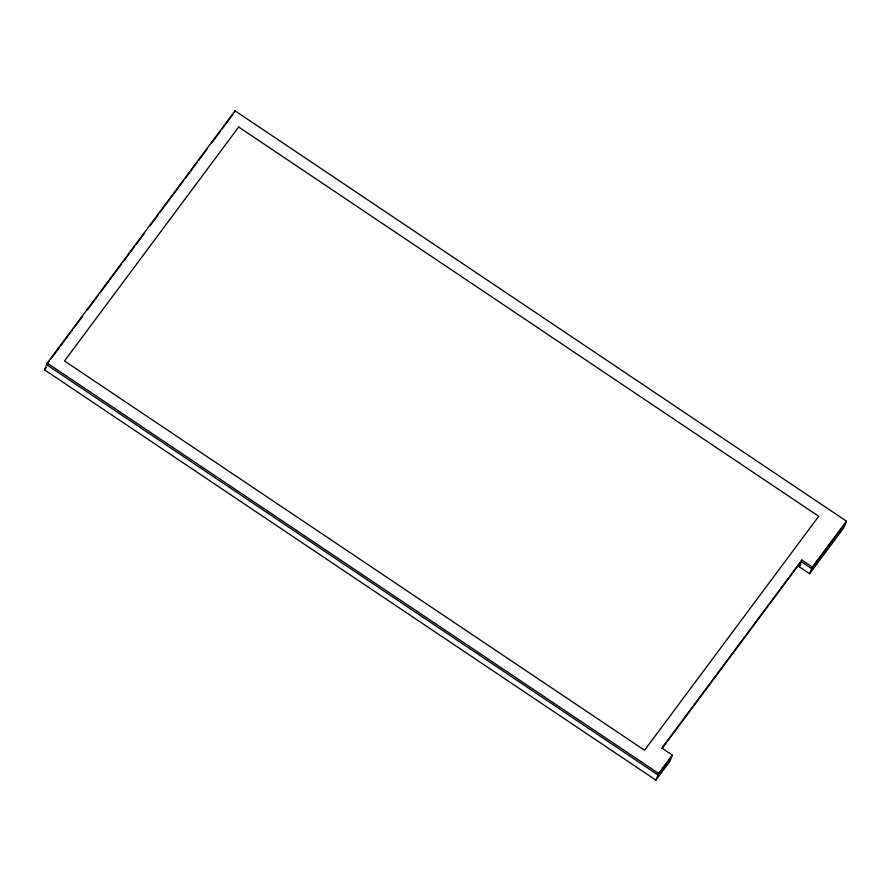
<?xml version="1.0" encoding="UTF-8"?>
<svg xmlns="http://www.w3.org/2000/svg" width="891" height="891" viewBox="0 0 891 891"><rect width="100%" height="100%" fill="white"/><g stroke="black" fill="none" stroke-linecap="round" stroke-linejoin="round"><path stroke-width="1.34" d="M801.844 560.016L661.835 748.084L672.282 755.1L669.609 761.816L655.943 780.171L44.55 369.843L47.223 363.116L235.057 110.829L846.45 521.157L843.777 527.884L809.629 573.748L799.171 566.732L801.844 560.016L812.302 567.032L809.629 573.748M234.433 112.389L235.057 110.829M655.943 780.171L658.627 773.444L672.282 755.1M49.105 361.323L46.61 364.675L658.003 774.992L671.669 756.648M50.765 359.084L59.073 347.924M60.733 345.697L72.371 330.071M74.031 327.832L82.351 316.673M87.329 309.968L98.133 295.456M99.803 293.228L121.41 264.204M123.069 261.965L134.708 246.339M136.368 244.112L144.676 232.941M149.666 226.247L157.974 215.087M159.634 212.849L183.735 180.483M185.406 178.245L197.034 162.619M198.693 160.38L207.013 149.22M211.167 143.64L220.311 131.356M221.97 129.128L232.774 114.616M44.55 369.843L46.209 367.615M662.046 748.518L801.232 561.564L811.679 568.581L845.837 522.705M799.171 566.732L800.831 564.515M812.302 567.032L846.45 521.157M47.223 363.116L658.627 773.444M238.677 127.023L64.508 360.955L644.549 750.244L818.718 516.301L238.677 127.023"/></g></svg>
